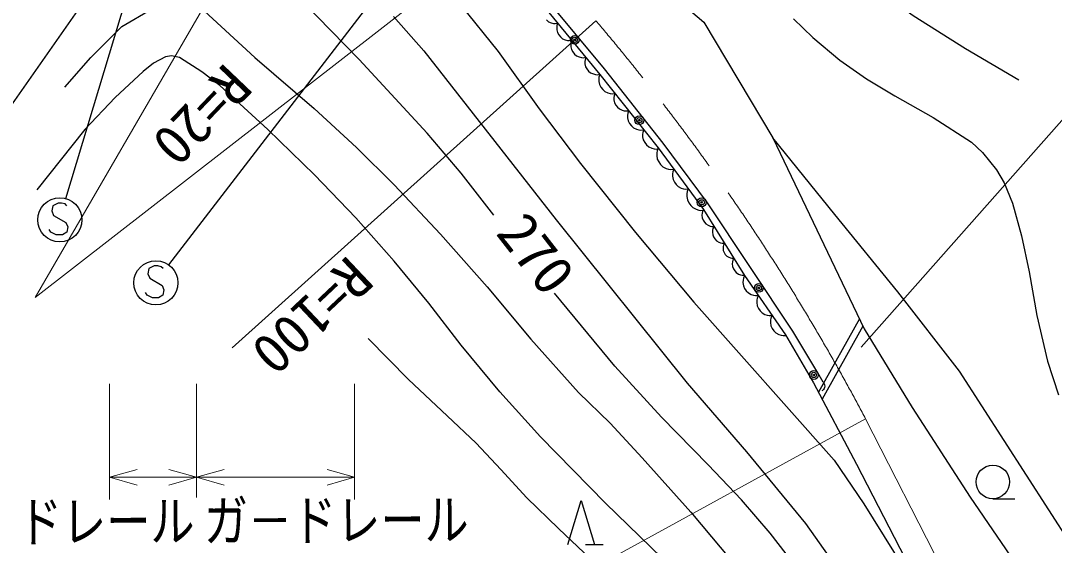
# Model space of a CAD drawing. Units: millimetres, scale not verified. Extents: x 40000 to 680000, y 20000 to 380000.
# Drawn here: x 380378 to 427233, y 285163 to 308943 of the extents above; entities that cross this region are included whole.
import ezdxf
from ezdxf.enums import TextEntityAlignment as Align

# ---------------------------------------------------------------- set-up
doc = ezdxf.new("R2010")
doc.units = ezdxf.units.MM
doc.header["$LTSCALE"] = 1000
doc.linetypes.add('CHAIN', pattern=[18.5, 12, -1.5, 3.5, -1.5])
for name, color, linetype, lineweight in [('M-BGD', 7, 'Continuous', 25), ('M-BGD-EXST', 7, 'Continuous', 25), ('M-BMK', 2, 'CHAIN', 13), ('M-STR-HTXT', 7, 'Continuous', 13)]:
    doc.layers.add(name, color=color, linetype=linetype, lineweight=lineweight)
doc.styles.add('ＭＳ ゴシック', font='')
doc.styles.get('ＭＳ ゴシック').set_extended_font_data('MS Gothic')

msp = doc.modelspace()

# ---------------------------------------------------------------- linework, layer by layer
at = {"layer": 'M-BGD'}
for p, q in [((403811, 315368), (411342, 308873)), ((401546, 312686), (406636, 306510)), ((406844, 306762), (402663, 311804)), ((404215, 308976), (404307, 308896)), ((404307, 308896), (404429, 308841)), ((404429, 308841), (404527, 308818)), ((404527, 308818), (404611, 308810)), ((404611, 308810), (404726, 308827)), ((404726, 308827), (404687, 308717)), ((411342, 308873), (414478, 303640)), ((404687, 308717), (404679, 308632)), ((404679, 308632), (404684, 308533)), ((404684, 308533), (404714, 308402)), ((404714, 308402), (404775, 308296)), ((404775, 308296), (404851, 308204)), ((404851, 308204), (404943, 308124)), ((404943, 308124), (405065, 308069)), ((405065, 308069), (405163, 308046)), ((405163, 308046), (405247, 308038)), ((405247, 308038), (405362, 308055)), ((405323, 307945), (405315, 307861)), ((405315, 307861), (405320, 307761)), ((405362, 308055), (405323, 307945)), ((405320, 307761), (405350, 307630)), ((405350, 307630), (405411, 307525)), ((405411, 307525), (405487, 307432)), ((405487, 307432), (405579, 307352)), ((405579, 307352), (405701, 307298)), ((405701, 307298), (405799, 307274)), ((405799, 307274), (405883, 307266)), ((405883, 307266), (405998, 307283)), ((405959, 307173), (405951, 307089)), ((405951, 307089), (405956, 306989)), ((405956, 306989), (405986, 306858)), ((405998, 307283), (405959, 307173)), ((405986, 306858), (406047, 306753)), ((406047, 306753), (406123, 306660)), ((406123, 306660), (406215, 306580)), ((406215, 306580), (406337, 306526)), ((406337, 306526), (406435, 306502)), ((406435, 306502), (406519, 306494)), ((406519, 306494), (406634, 306511)), ((406636, 306510), (406590, 306390)), ((406636, 306510), (409278, 303177)), ((409496, 303385), (406844, 306762)), ((406590, 306390), (406580, 306297)), ((406580, 306297), (406583, 306187)), ((406583, 306187), (406613, 306043)), ((406613, 306043), (406678, 305926)), ((406678, 305926), (406760, 305822)), ((406760, 305822), (406859, 305732)), ((406859, 305732), (406993, 305670)), ((406993, 305670), (407099, 305642)), ((407099, 305642), (407192, 305631)), ((407192, 305631), (407319, 305648)), ((407278, 305539), (407268, 305455)), ((407319, 305648), (407278, 305539)), ((407268, 305455), (407271, 305355)), ((407271, 305355), (407298, 305223)), ((407298, 305223), (407357, 305117)), ((407357, 305117), (407432, 305023)), ((407432, 305023), (407522, 304941)), ((407522, 304941), (407644, 304884)), ((407644, 304884), (407740, 304859)), ((407740, 304859), (407825, 304849)), ((407825, 304849), (407940, 304864)), ((407895, 304744), (407884, 304652)), ((407884, 304652), (407887, 304542)), ((407940, 304864), (407895, 304744)), ((407887, 304542), (407918, 304397)), ((407918, 304397), (407982, 304280)), ((407982, 304280), (408064, 304177)), ((408064, 304177), (408164, 304087)), ((408164, 304087), (408297, 304024)), ((408297, 304024), (408404, 303996)), ((408404, 303996), (408497, 303986)), ((408497, 303986), (408624, 304002)), ((408579, 303882), (408568, 303790)), ((408568, 303790), (408571, 303680)), ((408571, 303680), (408601, 303535)), ((408624, 304002), (408579, 303882)), ((414478, 303640), (418616, 294970)), ((408601, 303535), (408666, 303418)), ((408666, 303418), (408748, 303315)), ((408748, 303315), (408847, 303225)), ((408847, 303225), (408981, 303162)), ((408981, 303162), (409087, 303134)), ((409278, 303177), (409224, 303048)), ((409278, 303177), (411333, 300384)), ((411518, 300684), (409496, 303385)), ((409087, 303134), (409180, 303124)), ((409180, 303124), (409307, 303140)), ((409209, 302947), (409208, 302827)), ((409208, 302827), (409235, 302669)), ((409224, 303048), (409209, 302947)), ((409235, 302669), (409301, 302538)), ((409301, 302538), (409386, 302422)), ((409386, 302422), (409491, 302321)), ((409491, 302321), (409634, 302247)), ((409634, 302247), (409749, 302213)), ((409749, 302213), (409850, 302197)), ((409850, 302197), (409989, 302210)), ((409926, 302000), (409925, 301890)), ((409925, 301890), (409950, 301744)), ((409940, 302092), (409926, 302000)), ((409989, 302210), (409940, 302092)), ((409950, 301744), (410010, 301625)), ((410010, 301625), (410088, 301519)), ((410088, 301519), (410184, 301425)), ((410184, 301425), (410316, 301358)), ((410316, 301358), (410421, 301326)), ((410421, 301326), (410513, 301312)), ((410513, 301312), (410641, 301324)), ((410641, 301324), (410587, 301195)), ((410572, 301095), (410571, 300975)), ((410571, 300975), (410598, 300816)), ((410587, 301195), (410572, 301095)), ((410598, 300816), (410664, 300686)), ((410664, 300686), (410749, 300570)), ((410749, 300570), (410854, 300468)), ((410854, 300468), (410997, 300395)), ((410997, 300395), (411112, 300360)), ((411112, 300360), (411213, 300345)), ((411213, 300345), (411352, 300358)), ((411333, 300384), (411285, 300290)), ((411333, 300384), (413192, 297394)), ((415383, 294877), (411518, 300684)), ((411268, 300216), (411260, 300126)), ((411260, 300126), (411271, 300006)), ((411285, 300290), (411268, 300216)), ((411271, 300006), (411313, 299905)), ((411313, 299905), (411370, 299813)), ((411370, 299813), (411442, 299731)), ((411442, 299731), (411545, 299668)), ((411545, 299668), (411629, 299635)), ((411629, 299635), (411703, 299618)), ((411703, 299618), (411808, 299619)), ((411743, 299451), (411735, 299362)), ((411760, 299526), (411743, 299451)), ((411808, 299619), (411760, 299526)), ((411735, 299362), (411746, 299242)), ((411746, 299242), (411788, 299140)), ((411788, 299140), (411845, 299049)), ((411845, 299049), (411917, 298966)), ((411917, 298966), (412020, 298903)), ((412020, 298903), (412104, 298871)), ((412104, 298871), (412179, 298853)), ((412179, 298853), (412284, 298855)), ((412226, 298706), (412219, 298626)), ((412219, 298626), (412229, 298519)), ((412241, 298772), (412226, 298706)), ((412229, 298519), (412266, 298429)), ((412284, 298855), (412241, 298772)), ((412266, 298429), (412316, 298348)), ((412316, 298348), (412381, 298275)), ((412381, 298275), (412472, 298218)), ((412472, 298218), (412547, 298189)), ((412547, 298189), (412613, 298174)), ((412613, 298174), (412706, 298175)), ((412641, 298008), (412633, 297918)), ((412658, 298082), (412641, 298008)), ((412706, 298175), (412658, 298082)), ((412633, 297918), (412644, 297798)), ((412644, 297798), (412686, 297697)), ((412686, 297697), (412743, 297605)), ((412743, 297605), (412815, 297523)), ((412815, 297523), (412918, 297459)), ((412918, 297459), (413002, 297427)), ((413002, 297427), (413076, 297409)), ((413076, 297409), (413181, 297411)), ((413122, 297186), (413118, 297076)), ((413118, 297076), (413138, 296930)), ((413139, 297277), (413122, 297186)), ((413192, 297394), (413139, 297277)), ((413192, 297394), (415051, 294699)), ((413138, 296930), (413195, 296808)), ((413195, 296808), (413270, 296700)), ((413270, 296700), (413363, 296604)), ((413363, 296604), (413492, 296532)), ((413492, 296532), (413597, 296497)), ((413597, 296497), (413689, 296481)), ((413689, 296481), (413817, 296489)), ((413747, 296280), (413742, 296170)), ((413742, 296170), (413763, 296024)), ((413763, 296372), (413747, 296280)), ((413817, 296489), (413763, 296372)), ((413763, 296024), (413820, 295903)), ((413820, 295903), (413895, 295794)), ((413895, 295794), (413988, 295698)), ((413988, 295698), (414117, 295627)), ((414117, 295627), (414221, 295592)), ((414221, 295592), (414313, 295575)), ((414313, 295575), (414441, 295583)), ((414371, 295374), (414367, 295265)), ((414367, 295265), (414387, 295118)), ((414388, 295466), (414371, 295374)), ((414441, 295583), (414388, 295466)), ((418396, 295431), (416538, 292105)), ((414387, 295118), (414444, 294997)), ((414444, 294997), (414519, 294889)), ((414519, 294889), (414612, 294792)), ((414612, 294792), (414742, 294721)), ((414742, 294721), (414846, 294686)), ((416506, 292987), (415383, 294877)), ((418554, 295100), (416706, 291790)), ((418616, 294970), (420791, 291409)), ((414846, 294686), (414938, 294669)), ((414938, 294669), (415066, 294678)), ((415052, 294699), (416316, 292522)), ((416762, 292557), (416507, 292987)), ((416316, 292522), (418273, 288847)), ((416762, 292557), (416803, 292488)), ((416803, 292488), (416820, 292440)), ((416820, 292440), (416825, 292373)), ((416727, 292187), (416701, 292172)), ((416764, 292221), (416727, 292187)), ((416801, 292277), (416764, 292221)), ((416820, 292324), (416801, 292277)), ((416825, 292373), (416820, 292324)), ((420791, 291409), (423425, 287346)), ((418273, 288847), (420718, 284094)), ((423425, 287346), (426395, 282990)), ((424444, 287277), (425444, 287276)), ((405186, 285195), (405788, 287194)), ((405788, 287194), (406387, 285194)), ((405987, 285194), (406787, 285193))]:
    msp.add_line(p, q, dxfattribs=at)
for points in [[(425627, 306252), (423204, 307662), (420840, 309161), (418924, 310550), (417156, 311955), (414930, 313954), (412674, 315831), (411188, 317021), (409598, 318431), (408298, 319678), (407136, 320947), (403403, 325495)], [(395111, 314626), (395514, 314295), (398557, 311654), (400317, 309664), (402027, 307553), (403880, 304943), (405752, 302476), (408251, 299336), (410891, 296189), (417249, 289023), (418602, 287039), (419936, 284890), (420708, 283574)], [(401824, 300134), (400352, 302030), (398807, 303844), (395717, 307190), (392555, 310444), (391401, 311438), (390042, 312469), (389202, 313019), (388305, 313461), (387718, 313632), (386879, 313749), (386478, 313729), (386090, 313596), (385783, 313364), (385389, 312889), (379884, 305017), (374105, 297408), (372761, 295736), (371304, 294087), (368767, 291456), (366089, 288825), (363800, 286613)], [(382375, 305924), (383558, 307276), (384956, 308675), (386305, 309472)], [(388510, 309557), (390998, 307277), (393685, 304955), (395600, 303197), (397305, 301501), (399414, 299271), (401529, 296884), (403501, 294512), (405658, 292092), (407093, 290698), (408551, 289131), (410761, 286665), (413030, 283969)], [(397276, 309137), (398655, 307582), (404650, 299910), (410584, 292516), (413282, 289403), (415950, 286154), (417008, 284651), (418177, 282788), (419529, 280445), (420838, 277969), (421516, 276519), (422175, 274849), (422595, 273512), (422899, 272200), (423109, 270815), (423222, 269397), (423239, 266227), (423365, 262990), (423491, 261330), (423746, 259543), (423962, 258796), (424347, 257873), (424380, 257800)], [(415411, 309030), (416280, 308182), (417506, 307151), (418717, 306308), (420003, 305540), (421744, 304557), (423480, 303439), (423984, 302973), (424612, 302189), (424954, 301598), (425337, 300672), (425748, 299198), (426085, 297556), (426439, 295583), (426925, 293508), (427427, 291989)], [(409968, 284075), (406889, 287075), (403946, 290081), (402095, 292127), (400341, 294232), (398886, 296141), (397304, 298044), (395565, 300009), (393694, 301952), (391584, 304015), (389405, 306001), (388594, 306624), (387577, 307268), (387209, 307345), (386936, 307307), (386404, 307024), (385929, 306644), (384663, 305454), (383285, 304010), (381112, 301279)], [(431893, 257105), (431663, 258897), (431545, 260690), (432104, 270136), (432423, 272277), (432611, 274280), (432578, 275283), (432428, 276479), (432143, 277705), (431715, 279053), (431356, 279988), (430894, 280882), (429508, 282853), (427990, 285206), (422940, 293056), (420138, 296659), (417291, 300152), (414478, 303640)], [(420672, 275513), (420277, 276539), (419688, 277744), (418341, 280009), (416818, 282361), (415697, 283976), (414351, 285718), (413056, 287220), (411542, 288816), (409420, 290978), (407317, 293280), (404574, 296597)], [(396128, 294535), (397951, 292681), (399713, 291034), (401023, 289800), (402149, 288597), (403325, 287323), (404762, 285933), (406208, 284550), (407492, 283172), (408635, 281788), (409701, 280337), (410811, 278677), (411894, 276850), (412599, 275413), (413157, 274036), (413517, 272892), (413777, 271708), (414135, 269502), (414395, 267140), (414456, 265340), (414408, 263538), (414033, 258792)]]:
    msp.add_lwpolyline(points, dxfattribs=at)
for centre, major_axis in [((405495, 308075), (0, 200)), ((405495, 308075), (0, 120)), ((405495, 308075), (0, 40)), ((408420, 304431), (0, 200)), ((408420, 304431), (0, 120)), ((408420, 304431), (0, 40)), ((411249, 300710), (0, 200)), ((411249, 300710), (0, 120)), ((411249, 300710), (0, 40)), ((413843, 296830), (0, 200)), ((413843, 296830), (0, 120)), ((413843, 296830), (0, 40)), ((416334, 292884), (0, 200)), ((416334, 292884), (0, 120)), ((416334, 292884), (0, 40)), ((424444, 288037), (1, 760))]:
    msp.add_ellipse(centre, major_axis=major_axis, ratio=0.999993, dxfattribs=at)
at = {"layer": 'M-BGD-EXST'}
for p, q in [((382429, 300878), (388457, 320888)), ((387099, 297872), (399759, 314358)), ((381832, 300557), (381791, 300317)), ((382072, 300677), (381832, 300557)), ((382232, 300677), (382072, 300677)), ((382392, 300637), (382232, 300677)), ((382472, 300557), (382392, 300637)), ((381791, 300317), (381871, 300117)), ((381871, 300117), (382431, 299796)), ((381751, 299357), (381671, 299477)), ((382431, 299796), (382511, 299596)), ((382511, 299596), (382471, 299356)), ((381991, 299237), (381751, 299357)), ((382271, 299237), (381991, 299237)), ((382471, 299356), (382271, 299237)), ((386190, 297705), (386149, 297465)), ((386430, 297825), (386190, 297705)), ((386590, 297824), (386430, 297825)), ((386750, 297784), (386590, 297824)), ((386830, 297704), (386750, 297784)), ((386149, 297465), (386229, 297265)), ((386229, 297265), (386789, 296944)), ((386109, 296505), (386029, 296625)), ((386789, 296944), (386869, 296744)), ((386869, 296744), (386829, 296504)), ((386349, 296384), (386109, 296505)), ((386629, 296384), (386349, 296384)), ((386829, 296504), (386629, 296384))]:
    msp.add_line(p, q, dxfattribs=at)
for centre in [(382151, 299917), (386509, 297064)]:
    msp.add_ellipse(centre, major_axis=(1, 1000), ratio=0.999993, dxfattribs=at)
at = {"layer": 'M-BMK'}
msp.add_line((418679, 290896), (423636, 281182), dxfattribs=at)
msp.add_ellipse((330267, 244153), major_axis=(-97123, 23849), ratio=0.999993, start_param=3.868716, end_param=4.087138, dxfattribs=at)
at = {"layer": 'M-STR-HTXT'}
for p, q in [((394914, 320314), (381038, 296396)), ((381038, 296396), (402889, 313377)), ((406450, 308943), (389969, 294117)), ((418474, 294152), (431438, 308801)), ((384407, 292487), (384407, 287245)), ((388346, 292487), (388346, 287325)), ((395514, 287245), (395514, 292487)), ((392099, 276341), (418679, 290896)), ((384407, 288245), (385657, 288595)), ((385657, 287895), (384407, 288245)), ((384407, 288245), (388346, 288245)), ((387096, 288595), (388346, 288245)), ((388346, 288245), (387096, 287895)), ((388346, 288245), (389596, 288595)), ((389596, 287895), (388346, 288245)), ((388346, 288245), (395514, 288245)), ((394264, 288595), (395514, 288245)), ((395514, 288245), (394264, 287895))]:
    msp.add_line(p, q, dxfattribs=at)

# ---------------------------------------------------------------- texts
at = {"layer": 'M-BGD', "style": 'ＭＳ ゴシック'}
msp.add_text('270', height=1833, rotation=307.855, dxfattribs=at).set_placement((401444, 298965), align=Align.BOTTOM_LEFT)
at = {"layer": 'M-STR-HTXT', "style": 'ＭＳ ゴシック'}
for s, rotation, p in [('R=20', 226.355, (389262, 307470)), ('R=100', 223.355, (394857, 298763))]:
    msp.add_text(s, height=1833, rotation=rotation, dxfattribs=at).set_placement(p, align=Align.BOTTOM_LEFT)
at = {"layer": 'M-STR-HTXT', "style": 'ＭＳ ゴシック', "width": 0.8}
for p in [(376266, 284743), (388691, 284802)]:
    msp.add_text('ガ－ドレール', height=1833, rotation=0.29, dxfattribs=at).set_placement(p, align=Align.BOTTOM_LEFT)

doc.saveas('drawing.dxf')
